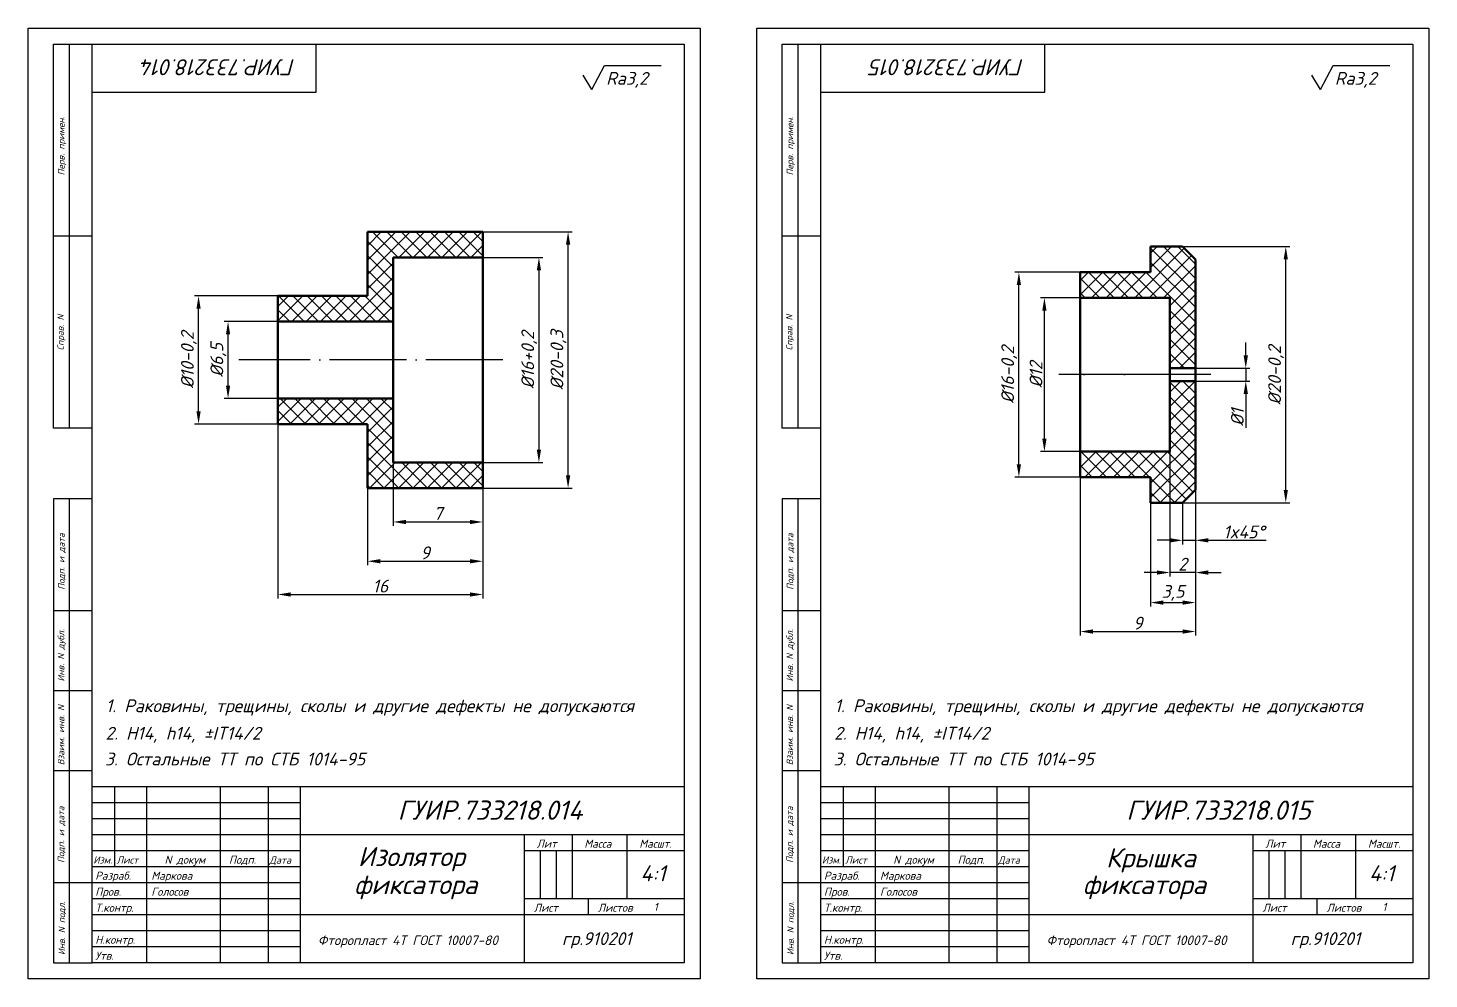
# Model space of a CAD drawing. Header units: millimetres. Extents: x -5427 to 3670, y -5891 to 948.
# Drawn here: x 2057.5 to 2495.1, y -874.2 to -577.2 of the extents above; entities that cross this region are included whole.
import ezdxf
from ezdxf.enums import TextEntityAlignment as Align

# ---------------------------------------------------------------- set-up
doc = ezdxf.new("R2010")
doc.units = ezdxf.units.MM
doc.header["$MEASUREMENT"] = 0
doc.linetypes.add('ACAD_ISO04W100', pattern=[30, 24, -3, 0, -3])
doc.layers.add('оси', color=1, linetype='ACAD_ISO04W100')
doc.layers.add('Толстые', color=7, linetype='Continuous', lineweight=50)
doc.layers.add('Тонкие', color=140, linetype='Continuous', lineweight=25)
doc.styles.get("Standard").update_dxf_attribs({"font": 'isocpeui.ttf'})
doc.styles.add('Для рамки', font='simplex.shx', dxfattribs={"oblique": 15, "height": 4})
doc.dimstyles.new('ISO-25', dxfattribs={"dimtxt": 4, "dimasz": 4, "dimexe": 1.25, "dimexo": 0, "dimtad": 1, "dimtxsty": 'Standard', "dimcen": 2.5, "dimadec": 0, "dimazin": 0, "dimtfac": 1, "dimtmove": 0, "dimatfit": 3, "dimfxl": 1, "dimarcsym": 0})
pattern_1 = [(45, (0, 397.2326), (-2.245064, 2.245064), []), (135, (0, 397.2326), (-2.245064, -2.245064), [])]

# ---------------------------------------------------------------- blocks, each defined once
blk = doc.blocks.new('*D375')
at = {"layer": 'Defpoints', "color": 0, "transparency": 16777216}
for p in [(2119.98, -668.86), (2135.55, -668.86), (2135.55, -692.86)]:
    blk.add_point(p, dxfattribs=at)
at = {"layer": 'Тонкие', "color": 0, "lineweight": -2, "transparency": 16777216}
for p, q in [((2135.55, -668.86), (2118.73, -668.86)), ((2119.98, -688.86), (2119.98, -672.86)), ((2135.55, -692.86), (2118.73, -692.86))]:
    blk.add_line(p, q, dxfattribs=at)
at = {"layer": 'Тонкие', "color": 0, "transparency": 16777216}
for points in [[(2119.31, -672.86), (2120.64, -672.86), (2119.98, -668.86)], [(2119.31, -688.86), (2120.64, -688.86), (2119.98, -692.86)]]:
    blk.add_solid(points, dxfattribs=at)
at = {"layer": 'Тонкие', "color": 0, "transparency": 16777216, "insert": (2116.95, -680.86), "char_height": 4, "attachment_point": 5, "rotation": 90}
blk.add_mtext('%%c6,5', dxfattribs=at)
blk = doc.blocks.new('*D376')
at = {"layer": 'Defpoints', "color": 0, "transparency": 16777216}
for p in [(2110.76, -660.86), (2135.55, -660.86), (2135.55, -700.86)]:
    blk.add_point(p, dxfattribs=at)
at = {"layer": 'Тонкие', "color": 0, "lineweight": -2, "transparency": 16777216}
for p, q in [((2135.55, -660.86), (2109.51, -660.86)), ((2110.76, -696.86), (2110.76, -664.86)), ((2135.55, -700.86), (2109.51, -700.86))]:
    blk.add_line(p, q, dxfattribs=at)
at = {"layer": 'Тонкие', "color": 0, "transparency": 16777216}
for points in [[(2110.1, -664.86), (2111.43, -664.86), (2110.76, -660.86)], [(2110.1, -696.86), (2111.43, -696.86), (2110.76, -700.86)]]:
    blk.add_solid(points, dxfattribs=at)
at = {"layer": 'Тонкие', "color": 0, "transparency": 16777216, "insert": (2107.74, -680.86), "char_height": 4, "attachment_point": 5, "rotation": 90}
blk.add_mtext('%%c10-0,2', dxfattribs=at)
blk = doc.blocks.new('*D377')
at = {"layer": 'Defpoints', "color": 0, "transparency": 16777216}
for p in [(2199.55, -648.86), (2199.13, -712.86), (2217.08, -712.86)]:
    blk.add_point(p, dxfattribs=at)
at = {"layer": 'Тонкие', "color": 0, "lineweight": -2, "transparency": 16777216}
for p, q in [((2199.55, -648.86), (2218.33, -648.86)), ((2217.08, -652.86), (2217.08, -708.86)), ((2199.13, -712.86), (2218.33, -712.86))]:
    blk.add_line(p, q, dxfattribs=at)
at = {"layer": 'Тонкие', "color": 0, "transparency": 16777216}
for points in [[(2216.42, -652.86), (2217.75, -652.86), (2217.08, -648.86)], [(2216.42, -708.86), (2217.75, -708.86), (2217.08, -712.86)]]:
    blk.add_solid(points, dxfattribs=at)
at = {"layer": 'Тонкие', "color": 0, "transparency": 16777216, "insert": (2214.06, -680.86), "char_height": 4, "attachment_point": 5, "rotation": 90}
blk.add_mtext('%%c16+0,2', dxfattribs=at)
blk = doc.blocks.new('*D378')
at = {"layer": 'Defpoints', "color": 0, "transparency": 16777216}
for p in [(2199.55, -640.86), (2226.19, -640.86), (2199.55, -720.86)]:
    blk.add_point(p, dxfattribs=at)
at = {"layer": 'Тонкие', "color": 0, "lineweight": -2, "transparency": 16777216}
for p, q in [((2199.55, -640.86), (2227.44, -640.86)), ((2226.19, -716.86), (2226.19, -644.86)), ((2199.55, -720.86), (2227.44, -720.86))]:
    blk.add_line(p, q, dxfattribs=at)
at = {"layer": 'Тонкие', "color": 0, "transparency": 16777216}
for points in [[(2225.52, -644.86), (2226.86, -644.86), (2226.19, -640.86)], [(2225.52, -716.86), (2226.86, -716.86), (2226.19, -720.86)]]:
    blk.add_solid(points, dxfattribs=at)
at = {"layer": 'Тонкие', "color": 0, "transparency": 16777216, "insert": (2223.17, -680.86), "char_height": 4, "attachment_point": 5, "rotation": 90}
blk.add_mtext('%%c20-0,3', dxfattribs=at)
blk = doc.blocks.new('*D379')
at = {"layer": 'Defpoints', "color": 0, "transparency": 16777216}
for p in [(2171.55, -712.86), (2199.55, -712.86), (2199.55, -731.46)]:
    blk.add_point(p, dxfattribs=at)
at = {"layer": 'Тонкие', "color": 0, "lineweight": -2, "transparency": 16777216}
for p, q in [((2171.55, -712.86), (2171.55, -732.71)), ((2199.55, -712.86), (2199.55, -732.71)), ((2175.55, -731.46), (2195.55, -731.46))]:
    blk.add_line(p, q, dxfattribs=at)
at = {"layer": 'Тонкие', "color": 0, "transparency": 16777216}
for points in [[(2175.55, -730.8), (2175.55, -732.13), (2171.55, -731.46)], [(2195.55, -730.8), (2195.55, -732.13), (2199.55, -731.46)]]:
    blk.add_solid(points, dxfattribs=at)
at = {"layer": 'Тонкие', "color": 0, "transparency": 16777216, "insert": (2185.55, -728.81), "char_height": 4, "attachment_point": 5}
blk.add_mtext('7', dxfattribs=at)
blk = doc.blocks.new('*D380')
at = {"layer": 'Defpoints', "color": 0, "transparency": 16777216}
for p in [(2163.55, -720.86), (2199.55, -720.86), (2199.55, -743.72)]:
    blk.add_point(p, dxfattribs=at)
at = {"layer": 'Тонкие', "color": 0, "lineweight": -2, "transparency": 16777216}
for p, q in [((2163.55, -720.86), (2163.55, -744.97)), ((2199.55, -720.86), (2199.55, -744.97)), ((2167.55, -743.72), (2195.55, -743.72))]:
    blk.add_line(p, q, dxfattribs=at)
at = {"layer": 'Тонкие', "color": 0, "transparency": 16777216}
for points in [[(2167.55, -743.06), (2167.55, -744.39), (2163.55, -743.72)], [(2195.55, -743.06), (2195.55, -744.39), (2199.55, -743.72)]]:
    blk.add_solid(points, dxfattribs=at)
at = {"layer": 'Тонкие', "color": 0, "transparency": 16777216, "insert": (2181.55, -741.1), "char_height": 4, "attachment_point": 5}
blk.add_mtext('9', dxfattribs=at)
blk = doc.blocks.new('*D381')
at = {"layer": 'Defpoints', "color": 0, "transparency": 16777216}
for p in [(2135.55, -700.86), (2199.55, -720.86), (2199.55, -754.1)]:
    blk.add_point(p, dxfattribs=at)
at = {"layer": 'Тонкие', "color": 0, "lineweight": -2, "transparency": 16777216}
for p, q in [((2135.55, -700.86), (2135.55, -755.35)), ((2199.55, -720.86), (2199.55, -755.35)), ((2139.55, -754.1), (2195.55, -754.1))]:
    blk.add_line(p, q, dxfattribs=at)
at = {"layer": 'Тонкие', "color": 0, "transparency": 16777216}
for points in [[(2139.55, -753.44), (2139.55, -754.77), (2135.55, -754.1)], [(2195.55, -753.44), (2195.55, -754.77), (2199.55, -754.1)]]:
    blk.add_solid(points, dxfattribs=at)
at = {"layer": 'Тонкие', "color": 0, "transparency": 16777216, "insert": (2167.55, -751.48), "char_height": 4, "attachment_point": 5}
blk.add_mtext('16', dxfattribs=at)
blk = doc.blocks.new('*D382')
at = {"layer": 'Defpoints', "color": 0, "transparency": 16777216}
for p in [(2374.98, -661.45), (2386.16, -661.45), (2386.16, -709.45)]:
    blk.add_point(p, dxfattribs=at)
at = {"layer": 'Тонкие', "color": 0, "lineweight": -2, "transparency": 16777216}
for p, q in [((2386.16, -661.45), (2373.73, -661.45)), ((2374.98, -705.45), (2374.98, -665.45)), ((2386.16, -709.45), (2373.73, -709.45))]:
    blk.add_line(p, q, dxfattribs=at)
at = {"layer": 'Тонкие', "color": 0, "transparency": 16777216}
for points in [[(2374.32, -665.45), (2375.65, -665.45), (2374.98, -661.45)], [(2374.32, -705.45), (2375.65, -705.45), (2374.98, -709.45)]]:
    blk.add_solid(points, dxfattribs=at)
at = {"layer": 'Тонкие', "color": 0, "transparency": 16777216, "insert": (2372.36, -685.45), "char_height": 4, "attachment_point": 5, "rotation": 90}
blk.add_mtext('%%c12', dxfattribs=at)
blk = doc.blocks.new('*D383')
at = {"layer": 'Defpoints', "color": 0, "transparency": 16777216}
for p in [(2367.01, -653.45), (2386.16, -653.45), (2386.16, -717.45)]:
    blk.add_point(p, dxfattribs=at)
at = {"layer": 'Тонкие', "color": 0, "lineweight": -2, "transparency": 16777216}
for p, q in [((2386.16, -653.45), (2365.76, -653.45)), ((2367.01, -713.45), (2367.01, -657.45)), ((2386.16, -717.45), (2365.76, -717.45))]:
    blk.add_line(p, q, dxfattribs=at)
at = {"layer": 'Тонкие', "color": 0, "transparency": 16777216}
for points in [[(2366.34, -657.45), (2367.67, -657.45), (2367.01, -653.45)], [(2366.34, -713.45), (2367.67, -713.45), (2367.01, -717.45)]]:
    blk.add_solid(points, dxfattribs=at)
at = {"layer": 'Тонкие', "color": 0, "transparency": 16777216, "insert": (2363.98, -685.45), "char_height": 4, "attachment_point": 5, "rotation": 90}
blk.add_mtext('%%c16-0,2', dxfattribs=at)
blk = doc.blocks.new('*D384')
at = {"layer": 'Defpoints', "color": 0, "transparency": 16777216}
for p in [(2418.16, -645.45), (2450.38, -645.45), (2418.16, -725.45)]:
    blk.add_point(p, dxfattribs=at)
at = {"layer": 'Тонкие', "color": 0, "lineweight": -2, "transparency": 16777216}
for p, q in [((2418.16, -645.45), (2451.63, -645.45)), ((2450.38, -721.45), (2450.38, -649.45)), ((2418.16, -725.45), (2451.63, -725.45))]:
    blk.add_line(p, q, dxfattribs=at)
at = {"layer": 'Тонкие', "color": 0, "transparency": 16777216}
for points in [[(2449.71, -649.45), (2451.04, -649.45), (2450.38, -645.45)], [(2449.71, -721.45), (2451.04, -721.45), (2450.38, -725.45)]]:
    blk.add_solid(points, dxfattribs=at)
at = {"layer": 'Тонкие', "color": 0, "transparency": 16777216, "insert": (2447.35, -685.62), "char_height": 4, "attachment_point": 5, "rotation": 90}
blk.add_mtext('%%c20-0,2', dxfattribs=at)
blk = doc.blocks.new('*D385')
at = {"layer": 'Defpoints', "color": 0, "transparency": 16777216}
for p in [(2422.16, -721.45), (2418.16, -725.45), (2418.16, -737.19)]:
    blk.add_point(p, dxfattribs=at)
at = {"layer": 'Тонкие', "color": 0, "lineweight": -2, "transparency": 16777216}
for p, q in [((2422.16, -721.45), (2422.16, -738.44)), ((2418.16, -725.45), (2418.16, -738.44)), ((2414.16, -737.19), (2410.16, -737.19)), ((2418.16, -737.19), (2422.16, -737.19)), ((2426.16, -737.19), (2444.29, -737.19))]:
    blk.add_line(p, q, dxfattribs=at)
at = {"layer": 'Тонкие', "color": 0, "transparency": 16777216}
for points in [[(2414.16, -736.52), (2414.16, -737.85), (2418.16, -737.19)], [(2426.16, -736.52), (2426.16, -737.85), (2422.16, -737.19)]]:
    blk.add_solid(points, dxfattribs=at)
at = {"layer": 'Тонкие', "color": 0, "transparency": 16777216, "insert": (2437.32, -734.56), "char_height": 4, "attachment_point": 5}
blk.add_mtext('1x45%%d', dxfattribs=at)
blk = doc.blocks.new('*D386')
at = {"layer": 'Defpoints', "color": 0, "transparency": 16777216}
for p in [(2414.16, -708.87), (2422.16, -721.45), (2414.16, -747.25)]:
    blk.add_point(p, dxfattribs=at)
at = {"layer": 'Тонкие', "color": 0, "lineweight": -2, "transparency": 16777216}
for p, q in [((2414.16, -708.87), (2414.16, -748.5)), ((2422.16, -721.45), (2422.16, -748.5)), ((2410.16, -747.25), (2406.16, -747.25)), ((2422.16, -747.25), (2414.16, -747.25)), ((2426.16, -747.25), (2430.16, -747.25))]:
    blk.add_line(p, q, dxfattribs=at)
at = {"layer": 'Тонкие', "color": 0, "transparency": 16777216}
for points in [[(2410.16, -746.59), (2410.16, -747.92), (2414.16, -747.25)], [(2426.16, -746.59), (2426.16, -747.92), (2422.16, -747.25)]]:
    blk.add_solid(points, dxfattribs=at)
at = {"layer": 'Тонкие', "color": 0, "transparency": 16777216, "insert": (2418.16, -744.63), "char_height": 4, "attachment_point": 5}
blk.add_mtext('2', dxfattribs=at)
blk = doc.blocks.new('*D387')
at = {"layer": 'Defpoints', "color": 0, "transparency": 16777216}
for p in [(2422.16, -721.45), (2408.16, -725.45), (2422.16, -756.63)]:
    blk.add_point(p, dxfattribs=at)
at = {"layer": 'Тонкие', "color": 0, "lineweight": -2, "transparency": 16777216}
for p, q in [((2422.16, -721.45), (2422.16, -757.88)), ((2408.16, -725.45), (2408.16, -757.88)), ((2412.16, -756.63), (2418.16, -756.63))]:
    blk.add_line(p, q, dxfattribs=at)
at = {"layer": 'Тонкие', "color": 0, "transparency": 16777216}
for points in [[(2412.16, -755.96), (2412.16, -757.3), (2408.16, -756.63)], [(2418.16, -755.96), (2418.16, -757.3), (2422.16, -756.63)]]:
    blk.add_solid(points, dxfattribs=at)
at = {"layer": 'Тонкие', "color": 0, "transparency": 16777216, "insert": (2415.16, -753.61), "char_height": 4, "attachment_point": 5}
blk.add_mtext('3,5', dxfattribs=at)
blk = doc.blocks.new('*D388')
at = {"layer": 'Defpoints', "color": 0, "transparency": 16777216}
for p in [(2386.16, -717.45), (2422.16, -721.45), (2422.16, -765.67)]:
    blk.add_point(p, dxfattribs=at)
at = {"layer": 'Тонкие', "color": 0, "lineweight": -2, "transparency": 16777216}
for p, q in [((2386.16, -717.45), (2386.16, -766.92)), ((2422.16, -721.45), (2422.16, -766.92)), ((2390.16, -765.67), (2418.16, -765.67))]:
    blk.add_line(p, q, dxfattribs=at)
at = {"layer": 'Тонкие', "color": 0, "transparency": 16777216}
for points in [[(2390.16, -765.01), (2390.16, -766.34), (2386.16, -765.67)], [(2418.16, -765.01), (2418.16, -766.34), (2422.16, -765.67)]]:
    blk.add_solid(points, dxfattribs=at)
at = {"layer": 'Тонкие', "color": 0, "transparency": 16777216, "insert": (2404.16, -763.05), "char_height": 4, "attachment_point": 5}
blk.add_mtext('9', dxfattribs=at)
blk = doc.blocks.new('*D389')
at = {"layer": 'Defpoints', "color": 0, "transparency": 16777216}
for p in [(2422.16, -683.45), (2422.16, -687.45), (2437.88, -687.45)]:
    blk.add_point(p, dxfattribs=at)
at = {"layer": 'Тонкие', "color": 0, "lineweight": -2, "transparency": 16777216}
for p, q in [((2437.88, -679.45), (2437.88, -675.45)), ((2422.16, -683.45), (2439.13, -683.45)), ((2437.88, -683.45), (2437.88, -687.45)), ((2422.16, -687.45), (2439.13, -687.45)), ((2437.88, -691.45), (2437.88, -702.09))]:
    blk.add_line(p, q, dxfattribs=at)
at = {"layer": 'Тонкие', "color": 0, "transparency": 16777216}
for points in [[(2437.21, -679.45), (2438.55, -679.45), (2437.88, -683.45)], [(2437.21, -691.45), (2438.55, -691.45), (2437.88, -687.45)]]:
    blk.add_solid(points, dxfattribs=at)
at = {"layer": 'Тонкие', "color": 0, "transparency": 16777216, "insert": (2435.25, -698.77), "char_height": 4, "attachment_point": 5, "rotation": 90}
blk.add_mtext('%%c1', dxfattribs=at)

msp = doc.modelspace()

# ---------------------------------------------------------------- hatches: boundary and pattern name
at = {"layer": 'Тонкие'}
h = msp.add_hatch(dxfattribs=at)
h.set_pattern_fill('ANSI37', color=256, style=0)
h.set_pattern_definition(pattern_1)
h.paths.add_polyline_path([(2135.552, -660.861), (2135.552, -668.861), (2171.552, -668.861), (2171.552, -648.861), (2199.552, -648.861), (2199.552, -640.861), (2163.552, -640.861), (2163.552, -660.861)])
h.paths.add_polyline_path([(2163.552, -700.861), (2163.552, -720.861), (2199.552, -720.861), (2199.552, -712.861), (2171.552, -712.861), (2171.552, -692.861), (2135.552, -692.861), (2135.552, -700.861)])
h = msp.add_hatch(dxfattribs=at)
h.set_pattern_fill('ANSI37', color=256, style=0)
h.set_pattern_definition(pattern_1)
h.paths.add_polyline_path([(2408.159, -717.449), (2408.159, -725.449), (2418.158, -725.449), (2422.158, -721.449), (2422.158, -687.449), (2414.158, -687.449), (2414.158, -709.449), (2386.159, -709.449), (2386.159, -717.449)])
h.paths.add_polyline_path([(2386.159, -653.449), (2386.159, -661.449), (2414.158, -661.449), (2414.158, -683.449), (2422.158, -683.449), (2422.158, -649.449), (2418.158, -645.449), (2408.159, -645.449), (2408.159, -653.449)])

# ---------------------------------------------------------------- linework, layer by layer
for p, q in [((2057.494, -577.186), (2267.494, -577.186)), ((2057.494, -874.186), (2057.494, -577.186)), ((2267.494, -577.186), (2267.494, -874.186)), ((2285.109, -874.186), (2285.109, -577.186)), ((2285.109, -577.186), (2495.109, -577.186)), ((2495.109, -577.186), (2495.109, -874.186)), ((2065.494, -702.186), (2065.494, -582.186)), ((2065.494, -582.186), (2077.494, -582.186)), ((2070.494, -702.186), (2070.494, -582.186)), ((2077.494, -582.186), (2262.494, -582.186)), ((2077.494, -869.186), (2077.494, -582.186)), ((2147.494, -597.186), (2147.494, -582.186)), ((2262.494, -582.186), (2262.494, -869.186)), ((2293.109, -702.186), (2293.109, -582.186)), ((2293.109, -582.186), (2305.109, -582.186)), ((2298.109, -702.186), (2298.109, -582.186)), ((2305.109, -582.186), (2490.109, -582.186)), ((2305.109, -869.186), (2305.109, -582.186)), ((2375.109, -597.186), (2375.109, -582.186)), ((2490.109, -582.186), (2490.109, -869.186)), ((2077.494, -597.186), (2147.494, -597.186)), ((2305.109, -597.186), (2375.109, -597.186)), ((2077.494, -642.186), (2065.494, -642.186)), ((2305.109, -642.186), (2293.109, -642.186)), ((2077.494, -702.186), (2065.494, -702.186)), ((2305.109, -702.186), (2293.109, -702.186)), ((2065.494, -724.186), (2065.494, -869.186)), ((2077.494, -724.186), (2065.494, -724.186)), ((2070.494, -869.186), (2070.494, -724.186)), ((2293.109, -724.186), (2293.109, -869.186)), ((2305.109, -724.186), (2293.109, -724.186)), ((2298.109, -869.186), (2298.109, -724.186)), ((2077.494, -759.186), (2065.494, -759.186)), ((2305.109, -759.186), (2293.109, -759.186)), ((2077.494, -784.186), (2065.494, -784.186)), ((2305.109, -784.186), (2293.109, -784.186)), ((2077.494, -809.186), (2065.494, -809.186)), ((2305.109, -809.186), (2293.109, -809.186)), ((2262.494, -814.186), (2077.494, -814.186)), ((2084.494, -814.186), (2084.494, -839.186)), ((2084.494, -814.186), (2084.494, -839.186)), ((2094.494, -814.186), (2094.494, -869.186)), ((2094.494, -814.186), (2094.494, -869.186)), ((2117.494, -814.186), (2117.494, -869.186)), ((2117.494, -814.186), (2117.494, -869.186)), ((2132.494, -814.186), (2132.494, -869.186)), ((2132.494, -814.186), (2132.494, -869.186)), ((2142.494, -814.186), (2142.494, -869.186)), ((2142.494, -814.186), (2142.494, -869.186)), ((2490.109, -814.186), (2305.109, -814.186)), ((2312.109, -814.186), (2312.109, -839.186)), ((2312.109, -814.186), (2312.109, -839.186)), ((2322.109, -814.186), (2322.109, -869.186)), ((2322.109, -814.186), (2322.109, -869.186)), ((2345.109, -814.186), (2345.109, -869.186)), ((2345.109, -814.186), (2345.109, -869.186)), ((2360.109, -814.186), (2360.109, -869.186)), ((2360.109, -814.186), (2360.109, -869.186)), ((2370.109, -814.186), (2370.109, -869.186)), ((2370.109, -814.186), (2370.109, -869.186)), ((2262.494, -829.186), (2142.494, -829.186)), ((2212.494, -829.186), (2212.494, -869.186)), ((2212.494, -829.186), (2212.494, -869.186)), ((2227.494, -829.186), (2227.494, -849.186)), ((2227.494, -829.186), (2227.494, -849.186)), ((2244.494, -829.186), (2244.494, -849.186)), ((2244.494, -829.186), (2244.494, -849.186)), ((2490.109, -829.186), (2370.109, -829.186)), ((2440.109, -829.186), (2440.109, -869.186)), ((2440.109, -829.186), (2440.109, -869.186)), ((2455.109, -829.186), (2455.109, -849.186)), ((2455.109, -829.186), (2455.109, -849.186)), ((2472.109, -829.186), (2472.109, -849.186)), ((2472.109, -829.186), (2472.109, -849.186)), ((2142.494, -834.186), (2077.494, -834.186)), ((2262.494, -834.186), (2212.494, -834.186)), ((2370.109, -834.186), (2305.109, -834.186)), ((2490.109, -834.186), (2440.109, -834.186)), ((2142.494, -839.186), (2077.494, -839.186)), ((2142.494, -839.186), (2077.494, -839.186)), ((2370.109, -839.186), (2305.109, -839.186)), ((2370.109, -839.186), (2305.109, -839.186)), ((2077.494, -844.186), (2065.494, -844.186)), ((2305.109, -844.186), (2293.109, -844.186)), ((2262.494, -849.186), (2212.494, -849.186)), ((2262.494, -849.186), (2212.494, -849.186)), ((2232.494, -849.186), (2232.494, -854.186)), ((2232.494, -849.186), (2232.494, -854.186)), ((2490.109, -849.186), (2440.109, -849.186)), ((2490.109, -849.186), (2440.109, -849.186)), ((2460.109, -849.186), (2460.109, -854.186)), ((2460.109, -849.186), (2460.109, -854.186)), ((2262.494, -854.186), (2142.494, -854.186)), ((2262.494, -854.186), (2142.494, -854.186)), ((2490.109, -854.186), (2370.109, -854.186)), ((2490.109, -854.186), (2370.109, -854.186)), ((2065.494, -869.186), (2077.494, -869.186)), ((2262.494, -869.186), (2077.494, -869.186)), ((2293.109, -869.186), (2305.109, -869.186)), ((2490.109, -869.186), (2305.109, -869.186)), ((2267.494, -874.186), (2057.494, -874.186)), ((2495.109, -874.186), (2285.109, -874.186))]:
    msp.add_line(p, q)
at = {"layer": 'оси'}
for p, q in [((2205.79, -680.861), (2123.345, -680.861)), ((2205.79, -680.861), (2123.345, -680.861)), ((2426.977, -685.449), (2379.465, -685.449)), ((2414.397, -685.449), (2379.465, -685.449))]:
    msp.add_line(p, q, dxfattribs=at)
at = {"layer": 'Толстые'}
for p, q in [((2163.552, -660.861), (2163.552, -640.861)), ((2199.552, -640.861), (2163.552, -640.861)), ((2199.552, -640.861), (2199.552, -648.861)), ((2418.158, -645.449), (2408.159, -645.449)), ((2408.159, -645.449), (2408.159, -653.449)), ((2422.158, -649.449), (2418.158, -645.449)), ((2171.552, -712.861), (2171.552, -648.861)), ((2199.552, -648.861), (2171.552, -648.861)), ((2199.552, -648.861), (2199.552, -720.861)), ((2422.158, -721.449), (2422.158, -649.449)), ((2386.159, -653.449), (2386.159, -717.449)), ((2408.159, -653.449), (2386.159, -653.449)), ((2135.552, -660.861), (2163.552, -660.861)), ((2135.552, -660.861), (2135.552, -700.861)), ((2414.158, -661.449), (2386.159, -661.449)), ((2414.158, -709.449), (2414.158, -661.449)), ((2171.552, -668.861), (2135.552, -668.861)), ((2422.158, -683.449), (2414.158, -683.449)), ((2422.158, -687.449), (2414.158, -687.449)), ((2135.552, -692.861), (2171.552, -692.861)), ((2135.552, -700.861), (2163.552, -700.861)), ((2163.552, -700.861), (2163.552, -720.861)), ((2199.552, -712.861), (2171.552, -712.861)), ((2414.158, -709.449), (2386.159, -709.449)), ((2408.159, -717.449), (2386.159, -717.449)), ((2408.159, -717.449), (2408.159, -725.449)), ((2199.552, -720.861), (2163.552, -720.861)), ((2422.158, -721.449), (2418.158, -725.449)), ((2418.158, -725.449), (2408.159, -725.449))]:
    msp.add_line(p, q, dxfattribs=at)
at = {"layer": 'Тонкие'}
for p, q in [((2233.621, -596.338), (2237.586, -588.913)), ((2237.586, -588.913), (2255.251, -588.917)), ((2461.236, -596.338), (2465.201, -588.913)), ((2465.201, -588.913), (2482.866, -588.917)), ((2233.621, -596.338), (2230.896, -591.883)), ((2461.236, -596.338), (2458.511, -591.883)), ((2142.494, -819.186), (2077.494, -819.186)), ((2370.109, -819.186), (2305.109, -819.186)), ((2142.494, -824.186), (2077.494, -824.186)), ((2370.109, -824.186), (2305.109, -824.186)), ((2142.494, -829.186), (2077.494, -829.186)), ((2370.109, -829.186), (2305.109, -829.186)), ((2217.494, -834.186), (2217.494, -849.186)), ((2217.494, -834.186), (2217.494, -849.186)), ((2222.494, -834.186), (2222.494, -849.186)), ((2222.494, -834.186), (2222.494, -849.186)), ((2445.109, -834.186), (2445.109, -849.186)), ((2445.109, -834.186), (2445.109, -849.186)), ((2450.109, -834.186), (2450.109, -849.186)), ((2450.109, -834.186), (2450.109, -849.186)), ((2142.494, -844.186), (2077.494, -844.186)), ((2142.494, -844.186), (2077.494, -844.186)), ((2370.109, -844.186), (2305.109, -844.186)), ((2370.109, -844.186), (2305.109, -844.186)), ((2142.494, -849.186), (2077.494, -849.186)), ((2142.494, -849.186), (2077.494, -849.186)), ((2370.109, -849.186), (2305.109, -849.186)), ((2370.109, -849.186), (2305.109, -849.186)), ((2142.494, -854.186), (2077.494, -854.186)), ((2142.494, -854.186), (2077.494, -854.186)), ((2370.109, -854.186), (2305.109, -854.186)), ((2370.109, -854.186), (2305.109, -854.186)), ((2142.494, -859.186), (2077.494, -859.186)), ((2142.494, -859.186), (2077.494, -859.186)), ((2370.109, -859.186), (2305.109, -859.186)), ((2370.109, -859.186), (2305.109, -859.186)), ((2142.494, -864.186), (2077.494, -864.186)), ((2142.494, -864.186), (2077.494, -864.186)), ((2370.109, -864.186), (2305.109, -864.186)), ((2370.109, -864.186), (2305.109, -864.186))]:
    msp.add_line(p, q, dxfattribs=at)

# ---------------------------------------------------------------- texts
for s, p in [('ГУИР.733218.014', (2141.055, -586.924)), ('ГУИР.733218.015', (2368.67, -586.924))]:
    msp.add_text(s, height=5, rotation=180, dxfattribs=at).set_placement(p)
for s, height, p in [('Ra3,2', 4, (2238.083, -594.911)), ('Ra3,2', 4, (2465.698, -594.911)), ('1. Раковины, трещины, сколы и другие дефекты не допускаются', 4, (2081.804, -790.861)), ('1. Раковины, трещины, сколы и другие дефекты не допускаются', 4, (2309.419, -790.861)), ('2. H14, h14, %%pIT14/2', 4, (2081.68, -799.437)), ('2. H14, h14, %%pIT14/2', 4, (2309.295, -799.437)), ('3. Остальные ТТ по СТБ 1014-95', 4, (2081.511, -807.496)), ('3. Остальные ТТ по СТБ 1014-95', 4, (2309.126, -807.496)), ('ГУИР.733218.014', 6, (2172.95, -824.459)), ('ГУИР.733218.015', 6, (2400.565, -824.459)), ('Изолятор', 6, (2160.539, -838.948)), ('Крышка', 6, (2394.222, -839.327)), ('Изм.', 2.25, (2077.862, -838.142)), ('Лист', 2.25, (2085.149, -838.142)), ('Дата', 2.25, (2132.898, -838.172)), ('4:1', 5, (2248.781, -843.684)), ('Изм.', 2.25, (2305.477, -838.142)), ('Лист', 2.25, (2312.764, -838.142)), ('Дата', 2.25, (2360.514, -838.172)), ('4:1', 5, (2476.397, -843.684)), ('Разраб.', 2.5, (2078.494, -843.186)), ('Маркова', 2.5, (2096.005, -843.186)), ('фиксатора', 6, (2159.376, -847.69)), ('Разраб.', 2.5, (2306.109, -843.186)), ('Маркова', 2.5, (2323.62, -843.186)), ('фиксатора', 6, (2386.991, -847.69)), ('Пров.', 2.5, (2078.494, -848.186)), ('Голосов', 2.5, (2096.005, -848.186)), ('Пров.', 2.5, (2306.109, -848.186)), ('Голосов', 2.5, (2323.62, -848.186)), ('Т.контр.', 2.5, (2078.494, -853.186)), ('Лист', 2.5, (2215.494, -853.186)), ('Листов', 2.5, (2235.494, -853.186)), ('1', 2.5, (2252.932, -852.953)), ('Т.контр.', 2.5, (2306.109, -853.186)), ('Лист', 2.5, (2443.109, -853.186)), ('Листов', 2.5, (2463.109, -853.186)), ('1', 2.5, (2480.547, -852.953)), ('Н.контр.', 2.5, (2078.494, -863.186)), ('Фторопласт 4Т ГОСТ 10007-80', 3, (2148.023, -863.601)), ('гр.910201', 4, (2224.279, -863.584)), ('Н.контр.', 2.5, (2306.109, -863.186)), ('Фторопласт 4Т ГОСТ 10007-80', 3, (2375.638, -863.601)), ('гр.910201', 4, (2451.894, -863.584)), ('Утв.', 2.5, (2078.494, -868.186)), ('Утв.', 2.5, (2306.109, -868.186))]:
    msp.add_text(s, height=height, dxfattribs=at).set_placement(p)
at = {"layer": 'Тонкие', "linetype": 'Continuous', "style": 'Для рамки', "oblique": 15}
for s, p in [('Перв. примен.', (2068.899, -623.214)), ('Перв. примен.', (2296.514, -623.214)), ('Справ. N', (2068.655, -677.848)), ('Справ. N', (2296.27, -677.848)), ('Подп. и дата', (2068.915, -752.628)), ('Подп. и дата', (2296.53, -752.628)), ('Инв. N дубл.', (2068.817, -781.267)), ('Инв. N дубл.', (2296.432, -781.267)), ('Взаим. инв. N', (2068.817, -807.429)), ('Взаим. инв. N', (2296.432, -807.429)), ('Подп. и дата', (2068.817, -837.929)), ('Подп. и дата', (2296.432, -837.929)), ('Инв. N подл.', (2069.042, -866.7)), ('Инв. N подл.', (2296.658, -866.7))]:
    msp.add_text(s, height=2, rotation=90, dxfattribs=at).set_placement(p)
at = {"layer": 'Тонкие'}
for s, p in [('Лит', (2219.494, -833.186)), ('Масса', (2235.494, -833.186)), ('Масшт.', (2253.494, -833.186)), ('Лит', (2447.109, -833.186)), ('Масса', (2463.109, -833.186)), ('Масшт.', (2481.109, -833.186)), ('N докум', (2106.494, -838.186)), ('Подп.', (2124.494, -838.186)), ('N докум', (2334.109, -838.186)), ('Подп.', (2352.109, -838.186))]:
    msp.add_text(s, height=2.5, dxfattribs=at).set_placement(p, align=Align.CENTER)

# ---------------------------------------------------------------- dimensions: what is measured, and where the dimension line sits
for base, p1, p2, text, picture, middle in [((2226.191, -640.861), (2199.552, -720.861), (2199.552, -640.861), '%%c20-0,3', '*D378', (2223.166, -680.861)), ((2367.005, -653.449), (2386.159, -717.449), (2386.159, -653.449), '%%c16-0,2', '*D383', (2363.98, -685.449)), ((2110.763, -660.861), (2135.552, -700.861), (2135.552, -660.861), '%%c10-0,2', '*D376', (2107.738, -680.861)), ((2374.983, -661.449), (2386.159, -709.449), (2386.159, -661.449), '%%c12', '*D382', (2372.358, -685.449)), ((2119.976, -668.861), (2135.552, -692.861), (2135.552, -668.861), '%%c6,5', '*D375', (2116.951, -680.861)), ((2437.88, -687.449), (2422.158, -683.449), (2422.158, -687.449), '%%c1', '*D389', (2435.255, -698.77))]:
    dim = msp.add_linear_dim(base=base, p1=p1, p2=p2, angle=90, text=text, dimstyle='ISO-25', dxfattribs=at)
    dim.commit()
    dim.dimension.update_dxf_attribs({"geometry": picture, "text_midpoint": middle})
for base, p1, p2, text, picture, middle in [((2450.378, -645.449), (2418.158, -725.449), (2418.158, -645.449), '%%c20-0,2', '*D384', (2450.378, -685.624)), ((2217.082, -712.861), (2199.552, -648.861), (2199.131, -712.861), '%%c16+0,2', '*D377', (2217.082, -680.861))]:
    dim = msp.add_linear_dim(base=base, p1=p1, p2=p2, angle=90, text=text, dimstyle='ISO-25', dxfattribs=at)
    dim.commit()
    dim.dimension.update_dxf_attribs({"geometry": picture, "text_midpoint": middle, "dimtype": 160})
for base, p1, p2, text, picture, middle in [((2199.552, -754.104), (2135.552, -700.861), (2199.552, -720.861), '16', '*D381', (2167.552, -751.479)), ((2414.158, -747.254), (2422.158, -721.449), (2414.158, -708.87), '2', '*D386', (2418.158, -744.629)), ((2199.552, -731.464), (2171.552, -712.861), (2199.552, -712.861), '7', '*D379', (2185.552, -728.813)), ((2422.158, -765.674), (2386.159, -717.449), (2422.158, -721.449), '9', '*D388', (2404.158, -763.049)), ((2199.552, -743.722), (2163.552, -720.861), (2199.552, -720.861), '9', '*D380', (2181.552, -741.097)), ((2422.158, -756.63), (2408.159, -725.449), (2422.158, -721.449), '3,5', '*D387', (2415.158, -753.605))]:
    dim = msp.add_linear_dim(base=base, p1=p1, p2=p2, text=text, dimstyle='ISO-25', dxfattribs=at)
    dim.commit()
    dim.dimension.update_dxf_attribs({"geometry": picture, "text_midpoint": middle})
dim = msp.add_linear_dim(base=(2418.158, -737.188), p1=(2422.158, -721.449), p2=(2418.158, -725.449), text='1x45%%d', dimstyle='ISO-25', dxfattribs=at)
dim.commit()
dim.dimension.update_dxf_attribs({"geometry": '*D385', "text_midpoint": (2437.322, -737.188), "dimtype": 160})

doc.saveas('drawing.dxf')
